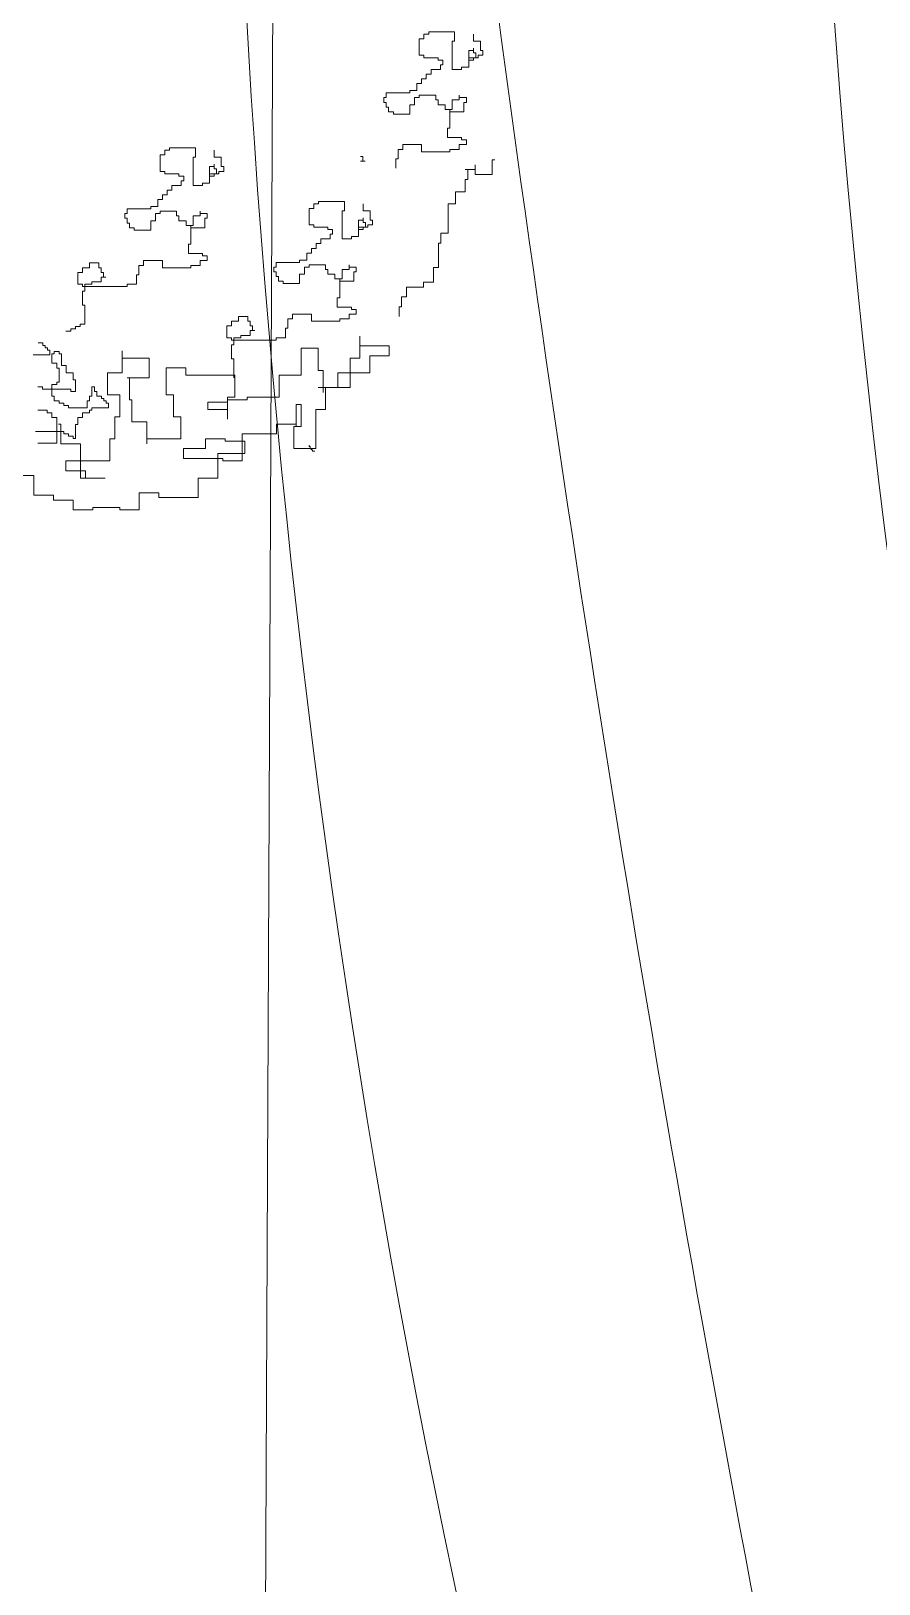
# Model space of a CAD drawing. Header units: millimetres. Extents: x 485872 to 486142, y -52344 to -52207.
# Drawn here: x 486117.3903 to 486117.5299, y -52312.9478 to -52312.6919 of the extents above; entities that cross this region are included whole.
import ezdxf

# ---------------------------------------------------------------- set-up
doc = ezdxf.new("R2010")
doc.units = ezdxf.units.MM
doc.header["$LTSCALE"] = 15
doc.layers.add('PH', color=8, linetype='Continuous')

# ---------------------------------------------------------------- blocks, each defined once
blk = doc.blocks.new('dfgh')
at = {"layer": 'PH', "lineweight": 0}
blk.add_line((719222.3, -37839.38), (719232.57, -40083.49), dxfattribs=at)
for centre, radius, start, end in [((717491.4, -39632.16), 1651.58, 343.02974, 18.94391), ((717529.78, -39657.7), 1708.22, 344.97085, 18.13475), ((714412.77, -39116.51), 4823.19, 348.03722, 355.4656)]:
    blk.add_arc(centre, radius, start, end, dxfattribs=at)
blk = doc.blocks.new('errt')
at = {"color": 252, "linetype": 'Continuous', "lineweight": 0}
blk.add_blockref('dfgh', (0, 100), dxfattribs=at)
blk = doc.blocks.new('sf')
at = {"color": 84, "lineweight": 5}
for p, q in [((18271.13, 471466.88), (18269.65, 471466.88)), ((18269.65, 471466.88), (18269.65, 471461.7)), ((18272.61, 471468.35), (18271.13, 471468.35)), ((18271.13, 471468.35), (18271.13, 471466.88)), ((18280.75, 471469.09), (18272.61, 471469.09)), ((18272.61, 471469.09), (18272.61, 471468.35)), ((18280.01, 471466.14), (18280.75, 471466.14)), ((18280.01, 471457.26), (18280.01, 471466.14)), ((18280.75, 471466.14), (18280.75, 471469.09)), ((18286.67, 471468.35), (18286.67, 471466.14)), ((18286.67, 471466.14), (18288.89, 471466.14)), ((18288.89, 471466.14), (18288.89, 471463.18)), ((18269.65, 471461.7), (18271.13, 471461.7)), ((18271.13, 471461.7), (18271.13, 471460.96)), ((18271.13, 471460.96), (18275.57, 471460.96)), ((18275.57, 471460.96), (18275.57, 471460.22)), ((18275.57, 471460.22), (18277.05, 471460.22)), ((18277.05, 471460.22), (18277.05, 471458.74)), ((18285.19, 471460.22), (18285.19, 471463.18)), ((18285.19, 471463.18), (18286.67, 471463.18)), ((18287.41, 471460.96), (18285.19, 471460.96)), ((18285.19, 471460.96), (18285.19, 471458)), ((18286.67, 471460.22), (18285.19, 471460.22)), ((18286.67, 471463.18), (18286.67, 471463.92)), ((18286.67, 471463.92), (18286.67, 471462.44)), ((18286.67, 471462.44), (18287.41, 471462.44)), ((18288.15, 471460.96), (18286.67, 471460.96)), ((18286.67, 471460.96), (18286.67, 471460.22)), ((18287.41, 471462.44), (18287.41, 471460.96)), ((18289.63, 471461.7), (18288.15, 471461.7)), ((18288.15, 471461.7), (18288.15, 471460.96)), ((18288.89, 471463.18), (18289.63, 471463.18)), ((18289.63, 471463.18), (18289.63, 471461.7)), ((18273.35, 471455.78), (18271.87, 471455.78)), ((18271.87, 471455.78), (18271.87, 471454.31)), ((18276.31, 471457.26), (18273.35, 471457.26)), ((18273.35, 471457.26), (18273.35, 471455.78)), ((18277.05, 471458.74), (18276.31, 471458.74)), ((18276.31, 471458.74), (18276.31, 471457.26)), ((18282.97, 471457.26), (18280.01, 471457.26)), ((18285.19, 471458), (18282.97, 471458)), ((18282.97, 471458), (18282.97, 471457.26)), ((18268.91, 471450.61), (18266.69, 471450.61)), ((18266.69, 471450.61), (18266.69, 471449.87)), ((18270.39, 471452.83), (18268.91, 471452.83)), ((18268.91, 471452.83), (18268.91, 471450.61)), ((18271.87, 471454.31), (18270.39, 471454.31)), ((18270.39, 471454.31), (18270.39, 471452.83)), ((18259.29, 471448.39), (18258.55, 471448.39)), ((18258.55, 471448.39), (18258.55, 471446.91)), ((18258.55, 471446.91), (18259.29, 471446.91)), ((18266.69, 471449.87), (18259.29, 471449.87)), ((18259.29, 471449.87), (18259.29, 471448.39)), ((18259.29, 471446.91), (18259.29, 471445.43)), ((18259.29, 471445.43), (18260.03, 471445.43)), ((18260.03, 471445.43), (18260.03, 471443.95)), ((18266.69, 471443.21), (18266.69, 471446.17)), ((18266.69, 471446.17), (18268.17, 471446.17)), ((18268.17, 471446.17), (18268.17, 471448.39)), ((18268.17, 471448.39), (18269.65, 471448.39)), ((18269.65, 471448.39), (18269.65, 471449.13)), ((18269.65, 471449.13), (18274.83, 471449.13)), ((18274.83, 471449.13), (18274.83, 471447.65)), ((18274.83, 471447.65), (18275.57, 471447.65)), ((18275.57, 471447.65), (18275.57, 471446.17)), ((18275.57, 471446.17), (18277.79, 471446.17)), ((18277.79, 471446.17), (18277.79, 471444.69)), ((18282.23, 471447.65), (18280.01, 471447.65)), ((18280.01, 471447.65), (18280.01, 471444.69)), ((18282.23, 471448.39), (18282.23, 471449.13)), ((18282.23, 471449.13), (18282.23, 471447.65)), ((18284.45, 471448.39), (18282.23, 471448.39)), ((18283.71, 471443.95), (18283.71, 471446.91)), ((18283.71, 471446.91), (18284.45, 471446.91)), ((18284.45, 471446.91), (18284.45, 471448.39)), ((18260.03, 471443.95), (18261.51, 471443.95)), ((18261.51, 471443.95), (18261.51, 471443.21)), ((18261.51, 471443.21), (18266.69, 471443.21)), ((18277.79, 471444.69), (18279.27, 471444.69)), ((18279.27, 471444.69), (18279.27, 471443.95)), ((18280.01, 471444.69), (18279.27, 471444.69)), ((18279.27, 471444.69), (18279.27, 471438.78)), ((18279.27, 471443.95), (18283.71, 471443.95)), ((18279.27, 471438.78), (18278.53, 471438.78)), ((18278.53, 471438.78), (18278.53, 471435.82)), ((18278.53, 471435.82), (18282.97, 471435.82)), ((18282.97, 471435.82), (18282.97, 471435.08)), ((18191.15, 471431.87), (18189.67, 471431.87)), ((18189.67, 471431.87), (18189.67, 471430.39)), ((18199.29, 471432.61), (18191.15, 471432.61)), ((18191.15, 471432.61), (18191.15, 471431.87)), ((18199.29, 471429.65), (18199.29, 471432.61)), ((18205.21, 471431.87), (18205.21, 471429.65)), ((18262.99, 471432.12), (18262.99, 471429.17)), ((18264.47, 471432.12), (18262.99, 471432.12)), ((18270.39, 471433.6), (18264.47, 471433.6)), ((18264.47, 471433.6), (18264.47, 471432.12)), ((18270.39, 471431.38), (18270.39, 471433.6)), ((18279.27, 471431.38), (18270.39, 471431.38)), ((18282.23, 471432.12), (18279.27, 471432.12)), ((18279.27, 471432.12), (18279.27, 471431.38)), ((18284.45, 471433.6), (18282.23, 471433.6)), ((18282.23, 471433.6), (18282.23, 471432.12)), ((18282.97, 471435.08), (18284.45, 471435.08)), ((18284.45, 471435.08), (18284.45, 471433.6)), ((18189.67, 471430.39), (18188.19, 471430.39)), ((18188.19, 471430.39), (18188.19, 471425.21)), ((18198.55, 471429.65), (18199.29, 471429.65)), ((18198.55, 471420.78), (18198.55, 471429.65)), ((18203.73, 471423.73), (18203.73, 471426.69)), ((18203.73, 471426.69), (18205.21, 471426.69)), ((18205.21, 471429.65), (18207.43, 471429.65)), ((18205.21, 471426.69), (18205.21, 471427.43)), ((18205.21, 471427.43), (18205.21, 471425.95)), ((18205.21, 471425.95), (18205.95, 471425.95)), ((18205.95, 471425.95), (18205.95, 471424.47)), ((18207.43, 471429.65), (18207.43, 471426.69)), ((18207.43, 471426.69), (18208.17, 471426.69)), ((18208.17, 471426.69), (18208.17, 471425.21)), ((18251.15, 471429.91), (18251.89, 471429.91)), ((18252.63, 471428.43), (18251.15, 471428.43)), ((18251.89, 471429.91), (18251.89, 471428.43)), ((18251.89, 471428.43), (18252.63, 471428.43)), ((18262.99, 471429.17), (18262.25, 471429.17)), ((18262.25, 471429.17), (18262.25, 471426.21)), ((18287.2, 471425.74), (18287.2, 471427.28)), ((18287.2, 471427.28), (18287.2, 471424.2)), ((18292.6, 471424.2), (18292.6, 471428.82)), ((18292.6, 471428.82), (18293.37, 471428.82)), ((18188.19, 471425.21), (18189.67, 471425.21)), ((18189.67, 471425.21), (18189.67, 471424.47)), ((18189.67, 471424.47), (18194.11, 471424.47)), ((18194.11, 471424.47), (18194.11, 471423.73)), ((18194.11, 471423.73), (18195.59, 471423.73)), ((18195.59, 471422.26), (18194.85, 471422.26)), ((18194.85, 471422.26), (18194.85, 471420.78)), ((18195.59, 471423.73), (18195.59, 471422.26)), ((18203.73, 471421.52), (18201.51, 471421.52)), ((18201.51, 471421.52), (18201.51, 471420.78)), ((18205.95, 471424.47), (18203.73, 471424.47)), ((18203.73, 471424.47), (18203.73, 471421.52)), ((18205.21, 471423.73), (18203.73, 471423.73)), ((18206.69, 471424.47), (18205.21, 471424.47)), ((18205.21, 471424.47), (18205.21, 471423.73)), ((18208.17, 471425.21), (18206.69, 471425.21)), ((18206.69, 471425.21), (18206.69, 471424.47)), ((18284.89, 471425.74), (18284.12, 471425.74)), ((18284.12, 471425.74), (18287.2, 471425.74)), ((18284.12, 471418.81), (18284.12, 471422.66)), ((18284.12, 471422.66), (18284.89, 471422.66)), ((18284.89, 471422.66), (18284.89, 471425.74)), ((18287.2, 471424.2), (18292.6, 471424.2)), ((18188.93, 471416.34), (18187.45, 471416.34)), ((18187.45, 471416.34), (18187.45, 471414.12)), ((18190.41, 471417.82), (18188.93, 471417.82)), ((18188.93, 471417.82), (18188.93, 471416.34)), ((18191.89, 471419.3), (18190.41, 471419.3)), ((18190.41, 471419.3), (18190.41, 471417.82)), ((18194.85, 471420.78), (18191.89, 471420.78)), ((18191.89, 471420.78), (18191.89, 471419.3)), ((18201.51, 471420.78), (18198.55, 471420.78)), ((18281.04, 471414.96), (18281.04, 471418.81)), ((18281.04, 471418.81), (18284.12, 471418.81)), ((18177.83, 471411.9), (18177.09, 471411.9)), ((18177.09, 471411.9), (18177.09, 471410.43)), ((18185.23, 471413.38), (18177.83, 471413.38)), ((18177.83, 471413.38), (18177.83, 471411.9)), ((18187.45, 471414.12), (18185.23, 471414.12)), ((18185.23, 471414.12), (18185.23, 471413.38)), ((18186.71, 471409.69), (18186.71, 471411.9)), ((18186.71, 471411.9), (18188.19, 471411.9)), ((18188.19, 471411.9), (18188.19, 471412.64)), ((18188.19, 471412.64), (18193.37, 471412.64)), ((18193.37, 471412.64), (18193.37, 471411.17)), ((18200.77, 471411.9), (18200.77, 471412.64)), ((18200.77, 471412.64), (18200.77, 471411.17)), ((18202.99, 471411.9), (18200.77, 471411.9)), ((18202.99, 471410.43), (18202.99, 471411.9)), ((18235.01, 471413.55), (18235.01, 471408.37)), ((18236.49, 471413.55), (18235.01, 471413.55)), ((18236.49, 471415.03), (18236.49, 471413.55)), ((18237.97, 471415.03), (18236.49, 471415.03)), ((18237.97, 471415.77), (18237.97, 471415.03)), ((18246.11, 471415.77), (18237.97, 471415.77)), ((18245.37, 471403.94), (18245.37, 471412.81)), ((18245.37, 471412.81), (18246.11, 471412.81)), ((18246.11, 471412.81), (18246.11, 471415.77)), ((18252.03, 471415.03), (18252.03, 471412.81)), ((18252.03, 471412.81), (18254.25, 471412.81)), ((18254.25, 471412.81), (18254.25, 471409.85)), ((18278.73, 471405.72), (18278.73, 471414.96)), ((18278.73, 471414.96), (18281.04, 471414.96)), ((18177.09, 471410.43), (18177.83, 471410.43)), ((18177.83, 471410.43), (18177.83, 471408.95)), ((18177.83, 471408.95), (18178.57, 471408.95)), ((18178.57, 471408.95), (18178.57, 471407.47)), ((18178.57, 471407.47), (18180.05, 471407.47)), ((18180.05, 471407.47), (18180.05, 471406.73)), ((18180.05, 471406.73), (18185.23, 471406.73)), ((18185.23, 471406.73), (18185.23, 471409.69)), ((18185.23, 471409.69), (18186.71, 471409.69)), ((18193.37, 471411.17), (18194.11, 471411.17)), ((18194.11, 471411.17), (18194.11, 471409.69)), ((18194.11, 471409.69), (18196.33, 471409.69)), ((18196.33, 471409.69), (18196.33, 471408.21)), ((18196.33, 471408.21), (18197.81, 471408.21)), ((18197.81, 471408.21), (18197.81, 471407.47)), ((18198.55, 471408.21), (18197.81, 471408.21)), ((18197.81, 471408.21), (18197.81, 471402.29)), ((18197.81, 471407.47), (18202.25, 471407.47)), ((18200.77, 471411.17), (18198.55, 471411.17)), ((18198.55, 471411.17), (18198.55, 471408.21)), ((18202.25, 471407.47), (18202.25, 471410.43)), ((18202.25, 471410.43), (18202.99, 471410.43)), ((18235.01, 471408.37), (18236.49, 471408.37)), ((18236.49, 471408.37), (18236.49, 471407.63)), ((18236.49, 471407.63), (18240.93, 471407.63)), ((18240.93, 471407.63), (18240.93, 471406.9)), ((18240.93, 471406.9), (18242.41, 471406.9)), ((18242.41, 471406.9), (18242.41, 471405.42)), ((18250.55, 471409.85), (18252.03, 471409.85)), ((18250.55, 471406.9), (18250.55, 471409.85)), ((18250.55, 471407.63), (18250.55, 471404.68)), ((18252.77, 471407.63), (18250.55, 471407.63)), ((18252.03, 471406.9), (18250.55, 471406.9)), ((18252.03, 471410.59), (18252.03, 471409.11)), ((18252.03, 471409.85), (18252.03, 471410.59)), ((18252.03, 471409.11), (18252.77, 471409.11)), ((18252.03, 471407.63), (18252.03, 471406.9)), ((18253.51, 471407.63), (18252.03, 471407.63)), ((18252.77, 471409.11), (18252.77, 471407.63)), ((18253.51, 471408.37), (18253.51, 471407.63)), ((18254.99, 471408.37), (18253.51, 471408.37)), ((18254.25, 471409.85), (18254.99, 471409.85)), ((18254.99, 471409.85), (18254.99, 471408.37)), ((18197.81, 471402.29), (18197.07, 471402.29)), ((18197.07, 471402.29), (18197.07, 471399.33)), ((18237.23, 471402.46), (18237.23, 471400.98)), ((18238.71, 471402.46), (18237.23, 471402.46)), ((18238.71, 471403.94), (18238.71, 471402.46)), ((18241.67, 471403.94), (18238.71, 471403.94)), ((18241.67, 471405.42), (18241.67, 471403.94)), ((18242.41, 471405.42), (18241.67, 471405.42)), ((18248.33, 471403.94), (18245.37, 471403.94)), ((18248.33, 471404.68), (18248.33, 471403.94)), ((18250.55, 471404.68), (18248.33, 471404.68)), ((18275.65, 471402.64), (18276.42, 471402.64)), ((18275.65, 471394.94), (18275.65, 471402.64)), ((18276.42, 471405.72), (18278.73, 471405.72)), ((18276.42, 471402.64), (18276.42, 471405.72)), ((18188.93, 471397.12), (18183.01, 471397.12)), ((18183.01, 471397.12), (18183.01, 471395.64)), ((18188.93, 471394.9), (18188.93, 471397.12)), ((18197.07, 471399.33), (18201.51, 471399.33)), ((18202.99, 471397.12), (18200.77, 471397.12)), ((18200.77, 471397.12), (18200.77, 471395.64)), ((18201.51, 471399.33), (18201.51, 471398.6)), ((18201.51, 471398.6), (18202.99, 471398.6)), ((18202.99, 471398.6), (18202.99, 471397.12)), ((18224.65, 471396.54), (18224.65, 471395.06)), ((18232.05, 471396.54), (18224.65, 471396.54)), ((18232.05, 471397.28), (18232.05, 471396.54)), ((18234.27, 471397.28), (18232.05, 471397.28)), ((18234.27, 471399.5), (18234.27, 471397.28)), ((18235.75, 471399.5), (18234.27, 471399.5)), ((18235.75, 471400.98), (18235.75, 471399.5)), ((18237.23, 471400.98), (18235.75, 471400.98)), ((18162.29, 471393.42), (18163.77, 471393.42)), ((18162.29, 471389.72), (18162.29, 471393.42)), ((18163.77, 471393.42), (18163.77, 471394.9)), ((18163.77, 471394.9), (18165.99, 471394.9)), ((18165.99, 471394.9), (18165.99, 471396.38)), ((18165.99, 471396.38), (18168.95, 471396.38)), ((18168.95, 471396.38), (18168.95, 471394.9)), ((18168.95, 471394.9), (18169.69, 471394.9)), ((18169.69, 471394.9), (18169.69, 471393.42)), ((18169.69, 471393.42), (18170.43, 471393.42)), ((18171.17, 471391.94), (18169.69, 471391.94)), ((18169.69, 471391.94), (18169.69, 471390.46)), ((18170.43, 471393.42), (18170.43, 471391.94)), ((18170.43, 471391.94), (18171.17, 471391.94)), ((18181.53, 471392.68), (18180.79, 471392.68)), ((18180.79, 471392.68), (18180.79, 471389.72)), ((18181.53, 471395.64), (18181.53, 471392.68)), ((18183.01, 471395.64), (18181.53, 471395.64)), ((18197.81, 471394.9), (18188.93, 471394.9)), ((18200.77, 471395.64), (18197.81, 471395.64)), ((18197.81, 471395.64), (18197.81, 471394.9)), ((18223.91, 471395.06), (18223.91, 471393.59)), ((18224.65, 471395.06), (18223.91, 471395.06)), ((18223.91, 471393.59), (18224.65, 471393.59)), ((18224.65, 471393.59), (18224.65, 471392.11)), ((18224.65, 471392.11), (18225.39, 471392.11)), ((18225.39, 471392.11), (18225.39, 471390.63)), ((18232.05, 471392.85), (18233.53, 471392.85)), ((18232.05, 471389.89), (18232.05, 471392.85)), ((18233.53, 471395.06), (18235.01, 471395.06)), ((18233.53, 471392.85), (18233.53, 471395.06)), ((18235.01, 471395.8), (18240.19, 471395.8)), ((18235.01, 471395.06), (18235.01, 471395.8)), ((18240.19, 471395.8), (18240.19, 471394.33)), ((18240.19, 471394.33), (18240.93, 471394.33)), ((18240.93, 471394.33), (18240.93, 471392.85)), ((18240.93, 471392.85), (18243.15, 471392.85)), ((18243.15, 471392.85), (18243.15, 471391.37)), ((18245.37, 471394.33), (18245.37, 471391.37)), ((18247.59, 471394.33), (18245.37, 471394.33)), ((18247.59, 471395.8), (18247.59, 471394.33)), ((18247.59, 471395.06), (18247.59, 471395.8)), ((18249.81, 471395.06), (18247.59, 471395.06)), ((18249.07, 471393.59), (18249.81, 471393.59)), ((18249.07, 471390.63), (18249.07, 471393.59)), ((18249.81, 471393.59), (18249.81, 471395.06)), ((18274.11, 471394.94), (18275.65, 471394.94)), ((18274.11, 471390.32), (18274.11, 471394.94)), ((18163.77, 471389.72), (18162.29, 471389.72)), ((18163.77, 471388.98), (18163.77, 471389.72)), ((18177.83, 471388.98), (18163.77, 471388.98)), ((18164.51, 471387.5), (18163.77, 471387.5)), ((18163.77, 471387.5), (18163.77, 471383.07)), ((18166.73, 471389.72), (18164.51, 471389.72)), ((18164.51, 471389.72), (18164.51, 471387.5)), ((18169.69, 471390.46), (18166.73, 471390.46)), ((18166.73, 471390.46), (18166.73, 471389.72)), ((18180.79, 471389.72), (18177.83, 471389.72)), ((18177.83, 471389.72), (18177.83, 471388.98)), ((18225.39, 471390.63), (18226.87, 471390.63)), ((18226.87, 471390.63), (18226.87, 471389.89)), ((18226.87, 471389.89), (18232.05, 471389.89)), ((18243.15, 471391.37), (18244.63, 471391.37)), ((18244.63, 471391.37), (18244.63, 471385.45)), ((18245.37, 471391.37), (18244.63, 471391.37)), ((18244.63, 471391.37), (18244.63, 471390.63)), ((18244.63, 471390.63), (18249.07, 471390.63)), ((18265.63, 471385.71), (18265.63, 471388.79)), ((18265.63, 471388.79), (18271.03, 471388.79)), ((18271.03, 471388.79), (18271.03, 471390.32)), ((18271.03, 471390.32), (18274.11, 471390.32)), ((18163.77, 471383.07), (18164.51, 471383.07)), ((18164.51, 471383.07), (18164.51, 471377.15)), ((18243.89, 471385.45), (18243.89, 471382.49)), ((18244.63, 471385.45), (18243.89, 471385.45)), ((18243.89, 471382.49), (18248.33, 471382.49)), ((18248.33, 471382.49), (18248.33, 471381.76)), ((18263.32, 471379.55), (18263.32, 471382.63)), ((18263.32, 471382.63), (18264.09, 471382.63)), ((18264.09, 471382.63), (18264.09, 471385.71)), ((18264.09, 471385.71), (18265.63, 471385.71)), ((18164.51, 471377.15), (18163.03, 471377.15)), ((18163.03, 471377.15), (18163.03, 471376.41)), ((18210.59, 471378.06), (18212.81, 471378.06)), ((18210.59, 471376.58), (18210.59, 471378.06)), ((18212.81, 471379.54), (18215.77, 471379.54)), ((18212.81, 471378.06), (18212.81, 471379.54)), ((18215.77, 471379.54), (18215.77, 471378.06)), ((18215.77, 471378.06), (18216.51, 471378.06)), ((18216.51, 471378.06), (18216.51, 471376.58)), ((18229.83, 471378.8), (18228.35, 471378.8)), ((18228.35, 471378.8), (18228.35, 471375.84)), ((18229.83, 471380.28), (18229.83, 471378.8)), ((18235.75, 471380.28), (18229.83, 471380.28)), ((18235.75, 471378.06), (18235.75, 471380.28)), ((18244.63, 471378.06), (18235.75, 471378.06)), ((18244.63, 471378.8), (18244.63, 471378.06)), ((18247.59, 471378.8), (18244.63, 471378.8)), ((18247.59, 471380.28), (18247.59, 471378.8)), ((18249.81, 471380.28), (18247.59, 471380.28)), ((18248.33, 471381.76), (18249.81, 471381.76)), ((18249.81, 471381.76), (18249.81, 471380.28)), ((18160.07, 471374.93), (18158.59, 471374.93)), ((18161.55, 471375.67), (18160.07, 471375.67)), ((18160.07, 471375.67), (18160.07, 471374.93)), ((18163.03, 471376.41), (18161.55, 471376.41)), ((18161.55, 471376.41), (18161.55, 471375.67)), ((18209.11, 471372.88), (18209.11, 471376.58)), ((18209.11, 471376.58), (18210.59, 471376.58)), ((18210.59, 471372.88), (18209.11, 471372.88)), ((18210.59, 471372.14), (18210.59, 471372.88)), ((18224.65, 471372.14), (18210.59, 471372.14)), ((18211.33, 471372.88), (18211.33, 471370.66)), ((18213.55, 471372.88), (18211.33, 471372.88)), ((18213.55, 471373.62), (18213.55, 471372.88)), ((18216.51, 471373.62), (18213.55, 471373.62)), ((18216.51, 471376.58), (18217.25, 471376.58)), ((18216.51, 471375.1), (18216.51, 471373.62)), ((18217.99, 471375.1), (18216.51, 471375.1)), ((18217.25, 471376.58), (18217.25, 471375.1)), ((18217.25, 471375.1), (18217.99, 471375.1)), ((18224.65, 471372.88), (18224.65, 471372.14)), ((18227.61, 471372.88), (18224.65, 471372.88)), ((18227.61, 471375.84), (18227.61, 471372.88)), ((18228.35, 471375.84), (18227.61, 471375.84)), ((18250.99, 471370.31), (18250.99, 471373.39)), ((18250.99, 471373.39), (18250.99, 471366.46)), ((18153.51, 471367.52), (18148.33, 471367.52)), ((18149.81, 471371.22), (18151.29, 471371.22)), ((18151.29, 471371.22), (18151.29, 471370.48)), ((18151.29, 471370.48), (18152.03, 471370.48)), ((18152.03, 471370.48), (18152.03, 471369.74)), ((18152.03, 471369.74), (18152.77, 471369.74)), ((18152.77, 471369.74), (18152.77, 471369)), ((18152.77, 471369), (18153.51, 471369)), ((18153.51, 471369), (18153.51, 471367.52)), ((18154.93, 471367.78), (18154.19, 471367.78)), ((18154.19, 471367.78), (18154.19, 471364.83)), ((18156.41, 471368.52), (18154.93, 471368.52)), ((18154.93, 471368.52), (18154.93, 471367.78)), ((18156.41, 471367.78), (18156.41, 471368.52)), ((18157.15, 471367.78), (18156.41, 471367.78)), ((18157.15, 471364.09), (18157.15, 471367.78)), ((18176.26, 471368.77), (18176.26, 471361.84)), ((18176.26, 471366.46), (18176.26, 471368.77)), ((18210.59, 471370.66), (18210.59, 471366.23)), ((18211.33, 471370.66), (18210.59, 471370.66)), ((18232.5, 471369.54), (18232.5, 471361.07)), ((18237.9, 471369.54), (18232.5, 471369.54)), ((18237.9, 471362.61), (18237.9, 471369.54)), ((18260.24, 471370.31), (18250.99, 471370.31)), ((18254.08, 471361.84), (18254.08, 471367.23)), ((18254.08, 471367.23), (18260.24, 471367.23)), ((18260.24, 471367.23), (18260.24, 471370.31)), ((18154.19, 471364.83), (18155.67, 471364.83)), ((18155.67, 471364.83), (18155.67, 471363.35)), ((18155.67, 471363.35), (18156.41, 471363.35)), ((18156.41, 471363.35), (18156.41, 471358.91)), ((18158.63, 471364.09), (18157.15, 471364.09)), ((18158.63, 471361.87), (18158.63, 471364.09)), ((18184.73, 471366.46), (18176.26, 471366.46)), ((18184.73, 471360.3), (18184.73, 471366.46)), ((18196.29, 471363.38), (18190.13, 471363.38)), ((18190.13, 471363.38), (18190.13, 471354.91)), ((18196.29, 471361.07), (18196.29, 471363.38)), ((18210.59, 471366.23), (18211.33, 471366.23)), ((18211.33, 471366.23), (18211.33, 471360.31)), ((18239.44, 471362.61), (18237.9, 471362.61)), ((18239.44, 471355.68), (18239.44, 471362.61)), ((18247.91, 471366.46), (18247.91, 471357.22)), ((18250.99, 471366.46), (18247.91, 471366.46)), ((18155.67, 471358.17), (18154.19, 471358.17)), ((18154.19, 471358.17), (18154.19, 471354.48)), ((18156.41, 471358.91), (18155.67, 471358.91)), ((18155.67, 471358.91), (18155.67, 471358.17)), ((18160.85, 471361.87), (18158.63, 471361.87)), ((18160.85, 471359.65), (18160.85, 471361.87)), ((18161.59, 471359.65), (18160.85, 471359.65)), ((18161.59, 471355.95), (18161.59, 471359.65)), ((18176.26, 471361.84), (18171.64, 471361.84)), ((18171.64, 471361.84), (18171.64, 471354.91)), ((18178.57, 471360.3), (18177.8, 471360.3)), ((18177.8, 471360.3), (18184.73, 471360.3)), ((18178.57, 471353.37), (18178.57, 471360.3)), ((18211.7, 471361.07), (18196.29, 471361.07)), ((18211.7, 471354.14), (18211.7, 471361.07)), ((18232.5, 471361.07), (18225.57, 471361.07)), ((18225.57, 471361.07), (18225.57, 471354.14)), ((18244.06, 471357.22), (18244.06, 471361.84)), ((18244.06, 471361.84), (18254.08, 471361.84)), ((18149.75, 471357.43), (18151.23, 471357.43)), ((18151.23, 471357.43), (18151.23, 471356.69)), ((18151.23, 471356.69), (18160.11, 471356.69)), ((18154.19, 471354.48), (18154.93, 471354.48)), ((18154.93, 471354.48), (18154.93, 471353)), ((18154.93, 471353), (18156.41, 471353)), ((18156.41, 471353), (18156.41, 471352.26)), ((18160.11, 471356.69), (18160.11, 471355.95)), ((18160.11, 471355.95), (18161.59, 471355.95)), ((18165.29, 471350.78), (18165.29, 471353)), ((18165.29, 471353), (18166.03, 471353)), ((18166.03, 471353), (18166.03, 471354.48)), ((18166.03, 471354.48), (18166.77, 471354.48)), ((18166.77, 471354.48), (18166.77, 471357.43)), ((18166.77, 471357.43), (18167.51, 471357.43)), ((18167.51, 471357.43), (18167.51, 471355.95)), ((18167.51, 471355.95), (18168.25, 471355.95)), ((18168.25, 471355.95), (18168.25, 471354.48)), ((18168.25, 471354.48), (18169.73, 471354.48)), ((18169.73, 471354.48), (18169.73, 471353.74)), ((18169.73, 471353.74), (18170.47, 471353.74)), ((18170.47, 471353.74), (18170.47, 471353)), ((18170.47, 471353), (18171.21, 471353)), ((18171.21, 471353), (18171.21, 471352.26)), ((18171.64, 471354.91), (18175.49, 471354.91)), ((18175.49, 471354.91), (18175.49, 471347.98)), ((18179.34, 471353.37), (18178.57, 471353.37)), ((18179.34, 471346.45), (18179.34, 471353.37)), ((18190.13, 471354.91), (18192.44, 471354.91)), ((18192.44, 471354.91), (18192.44, 471347.98)), ((18209.39, 471352.6), (18203.23, 471352.6)), ((18203.23, 471352.6), (18203.23, 471350.29)), ((18209.39, 471347.21), (18209.39, 471354.14)), ((18209.39, 471354.14), (18211.7, 471354.14)), ((18215.55, 471353.37), (18209.39, 471353.37)), ((18209.39, 471353.37), (18209.39, 471352.6)), ((18225.57, 471354.14), (18215.55, 471354.14)), ((18215.55, 471354.14), (18215.55, 471353.37)), ((18240.21, 471357.22), (18237.9, 471357.22)), ((18237.9, 471357.22), (18244.06, 471357.22)), ((18247.91, 471357.22), (18239.44, 471357.22)), ((18239.44, 471357.22), (18239.44, 471355.68)), ((18240.21, 471350.29), (18240.21, 471357.22)), ((18152.71, 471350.04), (18149.75, 471350.04)), ((18152.71, 471349.3), (18152.71, 471350.04)), ((18154.19, 471349.3), (18152.71, 471349.3)), ((18154.19, 471347.82), (18154.19, 471349.3)), ((18155.67, 471347.82), (18154.19, 471347.82)), ((18155.67, 471339.69), (18155.67, 471347.82)), ((18156.41, 471352.26), (18157.89, 471352.26)), ((18157.89, 471352.26), (18157.89, 471351.52)), ((18157.89, 471351.52), (18159.37, 471351.52)), ((18159.37, 471351.52), (18159.37, 471350.78)), ((18159.37, 471350.78), (18165.29, 471350.78)), ((18162.33, 471347.82), (18162.33, 471345.6)), ((18163.81, 471347.82), (18162.33, 471347.82)), ((18166.03, 471349.3), (18163.81, 471349.3)), ((18163.81, 471349.3), (18163.81, 471347.82)), ((18166.77, 471350.04), (18166.03, 471350.04)), ((18166.03, 471350.04), (18166.03, 471349.3)), ((18171.95, 471350.78), (18166.77, 471350.78)), ((18166.77, 471350.78), (18166.77, 471350.04)), ((18171.21, 471352.26), (18171.95, 471352.26)), ((18171.95, 471352.26), (18171.95, 471350.78)), ((18175.49, 471347.98), (18173.95, 471347.98)), ((18173.95, 471347.98), (18173.95, 471341.06)), ((18192.44, 471347.98), (18194.75, 471347.98)), ((18194.75, 471347.98), (18194.75, 471341.06)), ((18203.23, 471350.29), (18209.39, 471350.29)), ((18209.39, 471350.29), (18209.39, 471347.21)), ((18230.96, 471344.91), (18230.96, 471351.83)), ((18230.96, 471351.83), (18232.5, 471351.83)), ((18232.5, 471351.83), (18232.5, 471344.91)), ((18237.13, 471350.29), (18240.21, 471350.29)), ((18237.13, 471337.98), (18237.13, 471350.29)), ((18157.89, 471343.38), (18149.01, 471343.38)), ((18157, 471345.68), (18156.23, 471345.68)), ((18157, 471339.52), (18157, 471345.68)), ((18157.89, 471342.64), (18157.89, 471343.38)), ((18161.59, 471345.6), (18161.59, 471341.17)), ((18162.33, 471345.6), (18161.59, 471345.6)), ((18183.96, 471346.45), (18179.34, 471346.45)), ((18183.96, 471339.52), (18183.96, 471346.45)), ((18224.8, 471342.6), (18224.8, 471345.68)), ((18224.8, 471345.68), (18230.96, 471345.68)), ((18232.5, 471344.91), (18230.19, 471344.91)), ((18230.19, 471344.91), (18230.19, 471337.98)), ((18230.96, 471345.68), (18230.96, 471344.91)), ((18149.75, 471339.69), (18155.67, 471339.69)), ((18163.16, 471339.52), (18157, 471339.52)), ((18159.37, 471342.64), (18157.89, 471342.64)), ((18159.37, 471341.91), (18159.37, 471342.64)), ((18160.85, 471341.91), (18159.37, 471341.91)), ((18160.85, 471341.17), (18160.85, 471341.91)), ((18161.59, 471341.17), (18160.85, 471341.17)), ((18163.16, 471328.74), (18163.16, 471339.52)), ((18172.41, 471341.06), (18172.41, 471334.13)), ((18173.95, 471341.06), (18172.41, 471341.06)), ((18194.75, 471341.06), (18183.96, 471341.06)), ((18183.96, 471341.06), (18183.96, 471339.52)), ((18195.52, 471337.98), (18195.52, 471334.9)), ((18202.46, 471337.98), (18195.52, 471337.98)), ((18208.62, 471341.06), (18202.46, 471341.06)), ((18202.46, 471341.06), (18202.46, 471337.98)), ((18208.62, 471340.29), (18208.62, 471341.06)), ((18214.78, 471340.29), (18208.62, 471340.29)), ((18214.01, 471334.13), (18214.01, 471342.6)), ((18214.01, 471342.6), (18224.8, 471342.6)), ((18214.78, 471336.44), (18214.78, 471340.29)), ((18230.19, 471337.98), (18237.13, 471337.98)), ((18235.01, 471338.7), (18235.01, 471339.07)), ((18235.38, 471338.7), (18235.01, 471338.7)), ((18235.38, 471337.96), (18235.38, 471338.7)), ((18235.75, 471337.96), (18235.38, 471337.96)), ((18235.75, 471337.59), (18235.75, 471337.96)), ((18172.41, 471334.13), (18158.54, 471334.13)), ((18158.54, 471334.13), (18158.54, 471331.05)), ((18195.52, 471334.9), (18207.85, 471334.9)), ((18206.31, 471328.74), (18206.31, 471336.44)), ((18206.31, 471336.44), (18214.78, 471336.44)), ((18207.85, 471334.9), (18207.85, 471334.13)), ((18207.85, 471334.13), (18214.01, 471334.13)), ((18236.12, 471337.59), (18235.75, 471337.59)), ((18236.12, 471337.22), (18236.12, 471337.59)), ((18236.86, 471337.22), (18236.12, 471337.22)), ((18140.82, 471329.51), (18148.52, 471329.51)), ((18148.52, 471329.51), (18148.52, 471323.35)), ((18158.54, 471331.05), (18164.7, 471331.05)), ((18170.87, 471328.74), (18163.16, 471328.74)), ((18164.7, 471331.05), (18164.7, 471328.74)), ((18164.7, 471328.74), (18170.87, 471328.74)), ((18200.14, 471322.58), (18200.14, 471328.74)), ((18200.14, 471328.74), (18206.31, 471328.74)), ((18148.52, 471323.35), (18154.69, 471323.35)), ((18154.69, 471323.35), (18154.69, 471321.81)), ((18181.65, 471324.12), (18187.82, 471324.12)), ((18181.65, 471318.73), (18181.65, 471324.12)), ((18187.82, 471324.12), (18187.82, 471322.58)), ((18154.69, 471321.81), (18160.85, 471321.81)), ((18160.85, 471321.81), (18160.85, 471318.73)), ((18160.85, 471318.73), (18167.01, 471318.73)), ((18167.01, 471318.73), (18167.01, 471319.5)), ((18167.01, 471319.5), (18175.49, 471319.5)), ((18175.49, 471319.5), (18175.49, 471318.73)), ((18175.49, 471318.73), (18181.65, 471318.73)), ((18187.82, 471322.58), (18200.14, 471322.58))]:
    blk.add_line(p, q, dxfattribs=at)

msp = doc.modelspace()

# ---------------------------------------------------------------- block references
at = {"linetype": 'Continuous', "lineweight": 13, "xscale": -0.001, "yscale": 0.001, "zscale": 0.001}
msp.add_blockref('errt', (486836.66116, -52273.03726), dxfattribs=at)
at = {"lineweight": 5, "xscale": 0.0005240255359560251, "yscale": 0.0005240255359560251, "zscale": 0.0005240255359560251}
msp.add_blockref('sf', (486107.88046, -52559.75383), dxfattribs=at)

doc.saveas('drawing.dxf')
